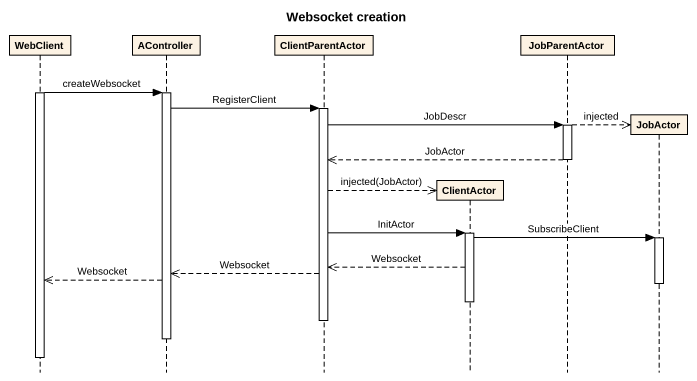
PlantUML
@startuml
title Websocket creation
hide footbox
participant WebClient
participant AController
participant ClientParentActor
participant ClientActor
participant JobParentActor
participant JobActor

activate WebClient
WebClient -> AController : createWebsocket
activate AController
AController -> ClientParentActor : RegisterClient
activate ClientParentActor
ClientParentActor -> JobParentActor : JobDescr
JobParentActor -->> JobActor ** : injected
activate JobParentActor
JobParentActor -->> ClientParentActor : JobActor
deactivate JobParentActor
ClientParentActor -->> ClientActor ** : injected(JobActor)
ClientParentActor -> ClientActor : InitActor
activate ClientActor
ClientActor -> JobActor : SubscribeClient
activate JobActor
ClientActor -->> ClientParentActor : Websocket
ClientParentActor -->> AController : Websocket
AController -->> WebClient : Websocket
deactivate JobActor
deactivate ClientActor
deactivate ClientParentActor
deactivate AController
deactivate WebClient
@enduml
